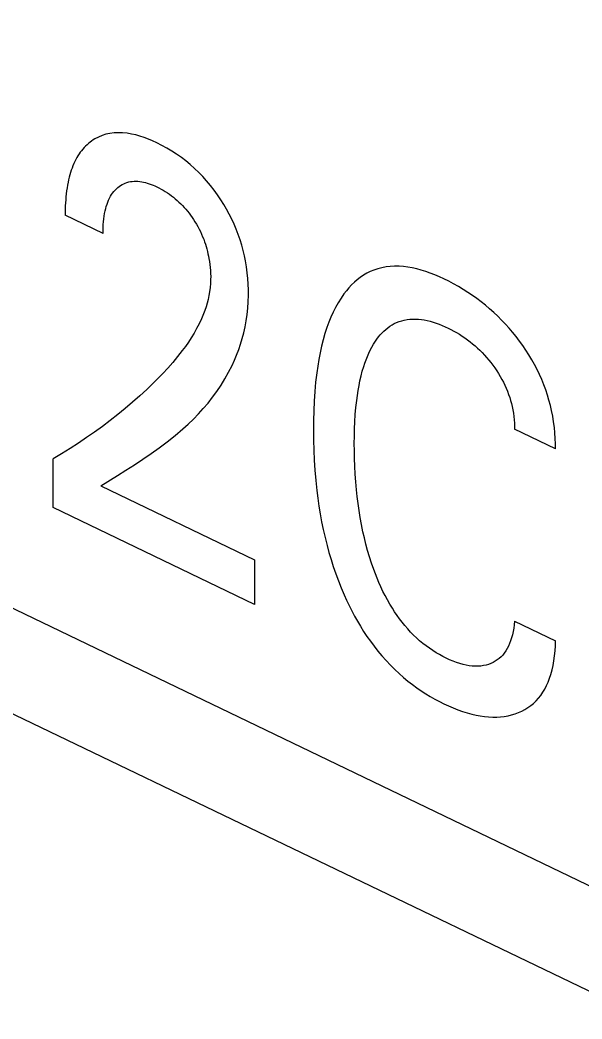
# Model space of a CAD drawing. Extents: x 0 to 420, y 0 to 297.
# Drawn here: x 193.323 to 195.233, y 121.177 to 124.572 of the extents above; entities that cross this region are included whole.
import ezdxf

# ---------------------------------------------------------------- set-up
doc = ezdxf.new("R2010")
doc.units = 0
doc.header["$LTSCALE"] = 23.1
doc.layers.add('40000_ISO', color=7, linetype='CONTINUOUS')

msp = doc.modelspace()

# ---------------------------------------------------------------- linework, layer by layer
at = {"layer": '40000_ISO', "color": 7, "linetype": 'CONTINUOUS'}
for p, q in [((151.239, 142.7894), (204.6505, 117.1157)), ((151.4456, 142.3318), (204.8571, 116.6581)), ((193.5663, 124.1603), (193.5609, 124.1563)), ((193.5718, 124.164), (193.5663, 124.1603)), ((193.5775, 124.1675), (193.5718, 124.164)), ((193.5894, 124.1738), (193.5775, 124.1675)), ((193.6018, 124.179), (193.5894, 124.1738)), ((193.6149, 124.1831), (193.6018, 124.179)), ((193.6285, 124.1861), (193.6149, 124.1831)), ((193.6424, 124.1879), (193.6285, 124.1861)), ((193.6569, 124.1886), (193.6424, 124.1879)), ((193.6717, 124.1882), (193.6569, 124.1886)), ((193.6869, 124.1867), (193.6717, 124.1882)), ((193.7024, 124.1841), (193.6869, 124.1867)), ((193.7164, 124.1809), (193.7024, 124.1841)), ((193.7305, 124.1769), (193.7164, 124.1809)), ((193.7448, 124.1721), (193.7305, 124.1769)), ((193.7591, 124.1667), (193.7448, 124.1721)), ((193.7735, 124.1607), (193.7591, 124.1667)), ((193.788, 124.1541), (193.7735, 124.1607)), ((193.532, 124.1275), (193.5278, 124.122)), ((193.5364, 124.1328), (193.532, 124.1275)), ((193.5409, 124.138), (193.5364, 124.1328)), ((193.5456, 124.1429), (193.5409, 124.138)), ((193.5506, 124.1475), (193.5456, 124.1429)), ((193.5556, 124.152), (193.5506, 124.1475)), ((193.5609, 124.1563), (193.5556, 124.152)), ((193.8048, 124.1456), (193.788, 124.1541)), ((193.8217, 124.1364), (193.8048, 124.1456)), ((193.8384, 124.1264), (193.8217, 124.1364)), ((193.8551, 124.1157), (193.8384, 124.1264)), ((193.509, 124.0906), (193.5057, 124.0835)), ((193.5125, 124.0976), (193.509, 124.0906)), ((193.5163, 124.1043), (193.5125, 124.0976)), ((193.5199, 124.1104), (193.5163, 124.1043)), ((193.5238, 124.1163), (193.5199, 124.1104)), ((193.5278, 124.122), (193.5238, 124.1163)), ((193.8716, 124.104), (193.8551, 124.1157)), ((193.8866, 124.0926), (193.8716, 124.104)), ((193.9014, 124.0804), (193.8866, 124.0926)), ((193.497, 124.061), (193.4945, 124.0531)), ((193.4997, 124.0686), (193.497, 124.061)), ((193.5026, 124.0761), (193.4997, 124.0686)), ((193.5057, 124.0835), (193.5026, 124.0761)), ((193.916, 124.0675), (193.9014, 124.0804)), ((193.9302, 124.0539), (193.916, 124.0675)), ((193.488, 124.0288), (193.4862, 124.0204)), ((193.49, 124.037), (193.488, 124.0288)), ((193.4922, 124.0451), (193.49, 124.037)), ((193.4945, 124.0531), (193.4922, 124.0451)), ((193.6983, 124.0224), (193.7044, 124.0232)), ((193.7044, 124.0232), (193.7106, 124.0237)), ((193.7106, 124.0237), (193.7169, 124.0238)), ((193.7169, 124.0238), (193.7234, 124.0235)), ((193.7234, 124.0235), (193.73, 124.0229)), ((193.73, 124.0229), (193.7366, 124.0219)), ((193.944, 124.0397), (193.9302, 124.0539)), ((193.9573, 124.025), (193.944, 124.0397)), ((193.9701, 124.0097), (193.9573, 124.025)), ((193.4813, 123.991), (193.4801, 123.981)), ((193.4828, 124.0009), (193.4813, 123.991)), ((193.4844, 124.0107), (193.4828, 124.0009)), ((193.4862, 124.0204), (193.4844, 124.0107)), ((193.6418, 123.9887), (193.6461, 123.9936)), ((193.6461, 123.9936), (193.6506, 123.9981)), ((193.6506, 123.9981), (193.6553, 124.0024)), ((193.6553, 124.0024), (193.66, 124.006)), ((193.66, 124.006), (193.6649, 124.0094)), ((193.6649, 124.0094), (193.67, 124.0125)), ((193.67, 124.0125), (193.6753, 124.0152)), ((193.6753, 124.0152), (193.6808, 124.0175)), ((193.6808, 124.0175), (193.6865, 124.0195)), ((193.6865, 124.0195), (193.6924, 124.0212)), ((193.6924, 124.0212), (193.6983, 124.0224)), ((193.7366, 124.0219), (193.7429, 124.0206)), ((193.7429, 124.0206), (193.7492, 124.0191)), ((193.7492, 124.0191), (193.7556, 124.0173)), ((193.7556, 124.0173), (193.762, 124.0152)), ((193.762, 124.0152), (193.7685, 124.0129)), ((193.7685, 124.0129), (193.775, 124.0103)), ((193.775, 124.0103), (193.7815, 124.0075)), ((193.7815, 124.0075), (193.788, 124.0045)), ((193.788, 124.0045), (193.7952, 124.001)), ((193.7952, 124.001), (193.8024, 123.9972)), ((193.8024, 123.9972), (193.8096, 123.9931)), ((193.8096, 123.9931), (193.8168, 123.9888)), ((193.8168, 123.9888), (193.8239, 123.9842)), ((193.9824, 123.9939), (193.9701, 124.0097)), ((193.9942, 123.9777), (193.9824, 123.9939)), ((193.4781, 123.9606), (193.4774, 123.9503)), ((193.479, 123.9708), (193.4781, 123.9606)), ((193.4801, 123.981), (193.479, 123.9708)), ((193.6212, 123.9528), (193.6241, 123.9598)), ((193.6241, 123.9598), (193.6274, 123.9665)), ((193.6274, 123.9665), (193.6306, 123.9725)), ((193.6306, 123.9725), (193.6341, 123.9781)), ((193.6341, 123.9781), (193.6378, 123.9836)), ((193.6378, 123.9836), (193.6418, 123.9887)), ((193.8239, 123.9842), (193.831, 123.9794)), ((193.831, 123.9794), (193.838, 123.9742)), ((193.838, 123.9742), (193.8445, 123.9693)), ((193.8445, 123.9693), (193.8508, 123.9641)), ((193.8508, 123.9641), (193.8571, 123.9586)), ((193.8571, 123.9586), (193.8633, 123.953)), ((194.0054, 123.961), (193.9942, 123.9777)), ((194.0156, 123.9449), (194.0054, 123.961)), ((193.4765, 123.9295), (193.4763, 123.919)), ((193.4769, 123.9399), (193.4765, 123.9295)), ((193.4774, 123.9503), (193.4769, 123.9399)), ((193.6106, 123.9146), (193.6122, 123.9226)), ((193.6122, 123.9226), (193.6141, 123.9305)), ((193.6141, 123.9305), (193.6162, 123.9381)), ((193.6162, 123.9381), (193.6186, 123.9456)), ((193.6186, 123.9456), (193.6212, 123.9528)), ((193.8633, 123.953), (193.8694, 123.9471)), ((193.8694, 123.9471), (193.8753, 123.9411)), ((193.8753, 123.9411), (193.8812, 123.9348)), ((193.8812, 123.9348), (193.8868, 123.9283)), ((193.8868, 123.9283), (193.8924, 123.9217)), ((193.8924, 123.9217), (193.8977, 123.9149)), ((194.0252, 123.9284), (194.0156, 123.9449)), ((194.0343, 123.9118), (194.0252, 123.9284)), ((193.4763, 123.919), (193.4762, 123.9084)), ((193.605, 123.8465), (193.4762, 123.9084)), ((193.6067, 123.8862), (193.6078, 123.8958)), ((193.6078, 123.8958), (193.609, 123.9053)), ((193.609, 123.9053), (193.6106, 123.9146)), ((193.8977, 123.9149), (193.9029, 123.9079)), ((193.9029, 123.9079), (193.9079, 123.9008)), ((193.9079, 123.9008), (193.9128, 123.8936)), ((193.9128, 123.8936), (193.9174, 123.8862)), ((194.0427, 123.895), (194.0343, 123.9118)), ((194.0506, 123.8781), (194.0427, 123.895)), ((193.605, 123.8465), (193.6051, 123.8566)), ((193.6051, 123.8566), (193.6054, 123.8665)), ((193.6054, 123.8665), (193.606, 123.8764)), ((193.606, 123.8764), (193.6067, 123.8862)), ((193.9174, 123.8862), (193.9224, 123.8779)), ((193.9224, 123.8779), (193.9272, 123.8695)), ((193.9272, 123.8695), (193.9317, 123.861)), ((193.9317, 123.861), (193.936, 123.8524)), ((194.0578, 123.8611), (194.0506, 123.8781)), ((194.0647, 123.8429), (194.0578, 123.8611)), ((193.936, 123.8524), (193.94, 123.8437)), ((193.94, 123.8437), (193.9437, 123.8351)), ((193.9437, 123.8351), (193.9472, 123.8264)), ((193.9472, 123.8264), (193.9502, 123.8181)), ((194.071, 123.8248), (194.0647, 123.8429)), ((194.0765, 123.8067), (194.071, 123.8248)), ((193.9502, 123.8181), (193.9529, 123.8099)), ((193.9529, 123.8099), (193.9555, 123.8017)), ((193.9555, 123.8017), (193.9578, 123.7935)), ((193.9578, 123.7935), (193.9599, 123.7854)), ((193.9599, 123.7854), (193.9618, 123.7772)), ((194.0813, 123.7886), (194.0765, 123.8067)), ((194.0856, 123.7707), (194.0813, 123.7886)), ((193.9618, 123.7772), (193.9635, 123.7691)), ((193.9635, 123.7691), (193.965, 123.7611)), ((193.965, 123.7611), (193.9667, 123.7506)), ((194.0892, 123.7528), (194.0856, 123.7707)), ((194.0927, 123.7328), (194.0892, 123.7528)), ((193.9667, 123.7506), (193.9681, 123.7403)), ((193.9681, 123.7403), (193.9693, 123.7301)), ((193.9693, 123.7301), (193.9701, 123.7199)), ((193.9701, 123.7199), (193.9707, 123.7099)), ((194.0954, 123.713), (194.0927, 123.7328)), ((194.5261, 123.7221), (194.5135, 123.7169)), ((194.5393, 123.7265), (194.5261, 123.7221)), ((194.5529, 123.73), (194.5393, 123.7265)), ((194.567, 123.7326), (194.5529, 123.73)), ((194.5814, 123.7343), (194.567, 123.7326)), ((194.5962, 123.7351), (194.5814, 123.7343)), ((194.6114, 123.735), (194.5962, 123.7351)), ((194.6268, 123.7339), (194.6114, 123.735)), ((194.6415, 123.7321), (194.6268, 123.7339)), ((194.6564, 123.7294), (194.6415, 123.7321)), ((194.6715, 123.726), (194.6564, 123.7294)), ((194.6867, 123.7218), (194.6715, 123.726)), ((194.702, 123.717), (194.6867, 123.7218)), ((193.9709, 123.6903), (193.9703, 123.676)), ((193.9707, 123.7099), (193.971, 123.7001)), ((193.971, 123.7001), (193.9709, 123.6903)), ((194.0975, 123.6934), (194.0954, 123.713)), ((194.0988, 123.6741), (194.0975, 123.6934)), ((194.4693, 123.6891), (194.4594, 123.6805)), ((194.4796, 123.6971), (194.4693, 123.6891)), ((194.4904, 123.7044), (194.4796, 123.6971)), ((194.5017, 123.711), (194.4904, 123.7044)), ((194.5135, 123.7169), (194.5017, 123.711)), ((194.7174, 123.7116), (194.702, 123.717)), ((194.7329, 123.7055), (194.7174, 123.7116)), ((194.7485, 123.6989), (194.7329, 123.7055)), ((194.764, 123.6918), (194.7485, 123.6989)), ((194.7804, 123.6838), (194.764, 123.6918)), ((194.7967, 123.6752), (194.7804, 123.6838)), ((193.9691, 123.6621), (193.9674, 123.6484)), ((193.9703, 123.676), (193.9691, 123.6621)), ((194.0996, 123.6551), (194.0988, 123.6741)), ((194.0997, 123.6363), (194.0996, 123.6551)), ((194.4323, 123.6514), (194.4241, 123.6407)), ((194.4409, 123.6616), (194.4323, 123.6514)), ((194.45, 123.6713), (194.4409, 123.6616)), ((194.4594, 123.6805), (194.45, 123.6713)), ((194.813, 123.6661), (194.7967, 123.6752)), ((194.8292, 123.6564), (194.813, 123.6661)), ((194.8453, 123.6461), (194.8292, 123.6564)), ((193.9622, 123.6221), (193.959, 123.6094)), ((193.9651, 123.6351), (193.9622, 123.6221)), ((193.9674, 123.6484), (193.9651, 123.6351)), ((194.099, 123.614), (194.0997, 123.6363)), ((194.414, 123.6262), (194.4045, 123.611)), ((194.4241, 123.6407), (194.414, 123.6262)), ((194.8613, 123.6353), (194.8453, 123.6461)), ((194.876, 123.6248), (194.8613, 123.6353)), ((194.8905, 123.6138), (194.876, 123.6248)), ((193.9512, 123.5849), (193.9468, 123.5731)), ((193.9553, 123.597), (193.9512, 123.5849)), ((193.959, 123.6094), (193.9553, 123.597)), ((194.0952, 123.5707), (194.0975, 123.5921)), ((194.0975, 123.5921), (194.099, 123.614)), ((194.3957, 123.5952), (194.3875, 123.5788)), ((194.4045, 123.611), (194.3957, 123.5952)), ((194.9049, 123.6023), (194.8905, 123.6138)), ((194.9192, 123.5904), (194.9049, 123.6023)), ((194.9332, 123.5779), (194.9192, 123.5904)), ((193.9396, 123.5558), (193.9318, 123.539)), ((193.9468, 123.5731), (193.9396, 123.5558)), ((194.0883, 123.5292), (194.0921, 123.5497)), ((194.0921, 123.5497), (194.0952, 123.5707)), ((194.3798, 123.5619), (194.3728, 123.5445)), ((194.3875, 123.5788), (194.3798, 123.5619)), ((194.6116, 123.5471), (194.6203, 123.5498)), ((194.6203, 123.5498), (194.6292, 123.552)), ((194.6292, 123.552), (194.6384, 123.5537)), ((194.6384, 123.5537), (194.6479, 123.5548)), ((194.6479, 123.5548), (194.6575, 123.5554)), ((194.6575, 123.5554), (194.6674, 123.5554)), ((194.6674, 123.5554), (194.6774, 123.5549)), ((194.6774, 123.5549), (194.6871, 123.5539)), ((194.6871, 123.5539), (194.6969, 123.5523)), ((194.6969, 123.5523), (194.7068, 123.5503)), ((194.7068, 123.5503), (194.7168, 123.5479)), ((194.7168, 123.5479), (194.7269, 123.545)), ((194.947, 123.5649), (194.9332, 123.5779)), ((194.96, 123.5519), (194.947, 123.5649)), ((194.9728, 123.5385), (194.96, 123.5519)), ((193.9233, 123.5228), (193.9144, 123.5071)), ((193.9318, 123.539), (193.9233, 123.5228)), ((194.0837, 123.5091), (194.0883, 123.5292)), ((194.3663, 123.5266), (194.3595, 123.5059)), ((194.3728, 123.5445), (194.3663, 123.5266)), ((194.5534, 123.5083), (194.5596, 123.5146)), ((194.5596, 123.5146), (194.5661, 123.5205)), ((194.5661, 123.5205), (194.5729, 123.526)), ((194.5729, 123.526), (194.58, 123.5312)), ((194.58, 123.5312), (194.5874, 123.5358)), ((194.5874, 123.5358), (194.5951, 123.54)), ((194.5951, 123.54), (194.6032, 123.5438)), ((194.6032, 123.5438), (194.6116, 123.5471)), ((194.7269, 123.545), (194.7371, 123.5417)), ((194.7371, 123.5417), (194.7473, 123.538)), ((194.7473, 123.538), (194.7575, 123.5339)), ((194.7575, 123.5339), (194.7678, 123.5295)), ((194.7678, 123.5295), (194.7781, 123.5247)), ((194.7781, 123.5247), (194.7877, 123.5199)), ((194.7877, 123.5199), (194.7973, 123.5148)), ((194.7973, 123.5148), (194.8069, 123.5094)), ((194.9853, 123.5247), (194.9728, 123.5385)), ((194.9975, 123.5104), (194.9853, 123.5247)), ((193.905, 123.4919), (193.8952, 123.4771)), ((193.9144, 123.5071), (193.905, 123.4919)), ((194.0727, 123.4703), (194.0785, 123.4895)), ((194.0785, 123.4895), (194.0837, 123.5091)), ((194.3534, 123.4846), (194.3479, 123.4629)), ((194.3595, 123.5059), (194.3534, 123.4846)), ((194.5249, 123.4704), (194.5311, 123.4801)), ((194.5311, 123.4801), (194.5363, 123.4876)), ((194.5363, 123.4876), (194.5417, 123.4948)), ((194.5417, 123.4948), (194.5474, 123.5017)), ((194.5474, 123.5017), (194.5534, 123.5083)), ((194.8069, 123.5094), (194.8164, 123.5037)), ((194.8164, 123.5037), (194.8259, 123.4977)), ((194.8259, 123.4977), (194.8353, 123.4913)), ((194.8353, 123.4913), (194.844, 123.485)), ((194.844, 123.485), (194.8526, 123.4784)), ((195.0094, 123.4958), (194.9975, 123.5104)), ((195.0208, 123.4808), (195.0094, 123.4958)), ((195.032, 123.4653), (195.0208, 123.4808)), ((193.8746, 123.4485), (193.8587, 123.4281)), ((193.8851, 123.4626), (193.8746, 123.4485)), ((193.8952, 123.4771), (193.8851, 123.4626)), ((194.0593, 123.4333), (194.0663, 123.4516)), ((194.0663, 123.4516), (194.0727, 123.4703)), ((194.3479, 123.4629), (194.343, 123.4408)), ((194.5085, 123.4393), (194.5136, 123.45)), ((194.5136, 123.45), (194.5191, 123.4604)), ((194.5191, 123.4604), (194.5249, 123.4704)), ((194.8526, 123.4784), (194.8611, 123.4716)), ((194.8611, 123.4716), (194.8695, 123.4644)), ((194.8695, 123.4644), (194.8778, 123.457)), ((194.8778, 123.457), (194.886, 123.4492)), ((194.886, 123.4492), (194.8938, 123.4414)), ((195.0427, 123.4495), (195.032, 123.4653)), ((195.053, 123.4335), (195.0427, 123.4495)), ((193.8587, 123.4281), (193.8423, 123.4083)), ((194.0439, 123.3982), (194.0518, 123.4155)), ((194.0518, 123.4155), (194.0593, 123.4333)), ((194.3387, 123.4182), (194.3349, 123.3954)), ((194.343, 123.4408), (194.3387, 123.4182)), ((194.4951, 123.4056), (194.4993, 123.4171)), ((194.4993, 123.4171), (194.5037, 123.4284)), ((194.5037, 123.4284), (194.5085, 123.4393)), ((194.8938, 123.4414), (194.9014, 123.4332)), ((194.9014, 123.4332), (194.9089, 123.4249)), ((194.9089, 123.4249), (194.9161, 123.4163)), ((194.9161, 123.4163), (194.9232, 123.4075)), ((195.0628, 123.4171), (195.053, 123.4335)), ((195.0721, 123.4006), (195.0628, 123.4171)), ((193.8254, 123.389), (193.8081, 123.3702)), ((193.8423, 123.4083), (193.8254, 123.389)), ((194.0321, 123.3748), (194.0439, 123.3982)), ((194.3349, 123.3954), (194.3315, 123.3722)), ((194.4823, 123.3623), (194.4865, 123.3783)), ((194.4865, 123.3783), (194.4912, 123.3939)), ((194.4912, 123.3939), (194.4951, 123.4056)), ((194.9232, 123.4075), (194.9301, 123.3985)), ((194.9301, 123.3985), (194.9368, 123.3892)), ((194.9368, 123.3892), (194.9432, 123.3798)), ((194.9432, 123.3798), (194.9494, 123.3702)), ((195.0808, 123.3839), (195.0721, 123.4006)), ((195.0889, 123.3671), (195.0808, 123.3839)), ((193.7905, 123.3519), (193.7725, 123.334)), ((193.8081, 123.3702), (193.7905, 123.3519)), ((194.0061, 123.3306), (194.0195, 123.3523)), ((194.0195, 123.3523), (194.0321, 123.3748)), ((194.3315, 123.3722), (194.3278, 123.3407)), ((194.4752, 123.3294), (194.4785, 123.346)), ((194.4785, 123.346), (194.4823, 123.3623)), ((194.9494, 123.3702), (194.9553, 123.3605)), ((194.9553, 123.3605), (194.9609, 123.3506)), ((194.9609, 123.3506), (194.9662, 123.3406)), ((195.0966, 123.3497), (195.0889, 123.3671)), ((195.1036, 123.3322), (195.0966, 123.3497)), ((193.7542, 123.3164), (193.7302, 123.2942)), ((193.7725, 123.334), (193.7542, 123.3164)), ((193.9921, 123.3097), (194.0061, 123.3306)), ((194.3278, 123.3407), (194.3249, 123.3088)), ((194.4696, 123.2955), (194.4722, 123.3126)), ((194.4722, 123.3126), (194.4752, 123.3294)), ((194.9662, 123.3406), (194.9711, 123.3306)), ((194.9711, 123.3306), (194.9757, 123.3203)), ((194.9757, 123.3203), (194.98, 123.3099)), ((194.98, 123.3099), (194.9838, 123.2995)), ((195.11, 123.3147), (195.1036, 123.3322)), ((195.1158, 123.2972), (195.11, 123.3147)), ((193.7302, 123.2942), (193.7057, 123.2726)), ((193.9619, 123.2701), (193.9773, 123.2896)), ((193.9773, 123.2896), (193.9921, 123.3097)), ((194.3226, 123.2764), (194.3211, 123.2437)), ((194.3249, 123.3088), (194.3226, 123.2764)), ((194.4647, 123.2546), (194.4673, 123.2782)), ((194.4673, 123.2782), (194.4696, 123.2955)), ((194.9838, 123.2995), (194.9874, 123.2891)), ((194.9874, 123.2891), (194.9905, 123.2788)), ((194.9905, 123.2788), (194.9933, 123.2684)), ((195.121, 123.2797), (195.1158, 123.2972)), ((195.1256, 123.2622), (195.121, 123.2797)), ((193.6808, 123.2516), (193.6556, 123.231)), ((193.7057, 123.2726), (193.6808, 123.2516)), ((193.9292, 123.2332), (193.9458, 123.2513)), ((193.9458, 123.2513), (193.9619, 123.2701)), ((194.3211, 123.2437), (194.3202, 123.2106)), ((194.4627, 123.2308), (194.4647, 123.2546)), ((194.9933, 123.2684), (194.9957, 123.2581)), ((194.9957, 123.2581), (194.9981, 123.2466)), ((194.9981, 123.2466), (195, 123.2353)), ((195.1297, 123.2448), (195.1256, 123.2622)), ((195.1336, 123.2254), (195.1297, 123.2448)), ((193.6296, 123.2106), (193.6032, 123.1908)), ((193.6556, 123.231), (193.6296, 123.2106)), ((193.8945, 123.1987), (193.9121, 123.2156)), ((193.9121, 123.2156), (193.9292, 123.2332)), ((194.3202, 123.2106), (194.32, 123.1773)), ((194.4612, 123.2067), (194.4627, 123.2308)), ((195, 123.2353), (195.0016, 123.2241)), ((195.0016, 123.2241), (195.0027, 123.213)), ((195.0027, 123.213), (195.0035, 123.2021)), ((195.1368, 123.2062), (195.1336, 123.2254)), ((193.6032, 123.1908), (193.5764, 123.1714)), ((193.8503, 123.16), (193.8764, 123.1822)), ((193.8764, 123.1822), (193.8945, 123.1987)), ((194.32, 123.1773), (194.3203, 123.1439)), ((194.4595, 123.1577), (194.4601, 123.1823)), ((194.4601, 123.1823), (194.4612, 123.2067)), ((195.0035, 123.2021), (195.0039, 123.1914)), ((195.0039, 123.1914), (195.004, 123.181)), ((195.1433, 123.114), (195.004, 123.181)), ((195.1393, 123.1871), (195.1368, 123.2062)), ((195.1412, 123.1684), (195.1393, 123.1871)), ((193.5493, 123.1525), (193.5214, 123.1339)), ((193.5764, 123.1714), (193.5493, 123.1525)), ((193.8235, 123.1386), (193.8503, 123.16)), ((194.3203, 123.1439), (194.3211, 123.1102)), ((194.4593, 123.1329), (194.4595, 123.1577)), ((195.1425, 123.1499), (195.1412, 123.1684)), ((195.1432, 123.1318), (195.1425, 123.1499)), ((193.4931, 123.1158), (193.4644, 123.0981)), ((193.5214, 123.1339), (193.4931, 123.1158)), ((193.7683, 123.0982), (193.7961, 123.118)), ((193.7961, 123.118), (193.8235, 123.1386)), ((194.3211, 123.1102), (194.3227, 123.0762)), ((194.4594, 123.1072), (194.4593, 123.1329)), ((194.46, 123.0812), (194.4594, 123.1072)), ((195.1433, 123.114), (195.1432, 123.1318)), ((193.4644, 123.0981), (193.4354, 123.0811)), ((193.4354, 122.9148), (193.4354, 123.0811)), ((193.7115, 123.0602), (193.74, 123.0789)), ((193.74, 123.0789), (193.7683, 123.0982)), ((194.3227, 123.0762), (194.3249, 123.042)), ((194.461, 123.0551), (194.46, 123.0812)), ((193.6542, 123.0239), (193.6829, 123.0419)), ((193.6829, 123.0419), (193.7115, 123.0602)), ((194.3249, 123.042), (194.3279, 123.0075)), ((194.4624, 123.0288), (194.461, 123.0551)), ((193.5973, 122.9885), (193.6542, 123.0239)), ((194.3279, 123.0075), (194.3316, 122.9726)), ((194.4643, 123.0023), (194.4624, 123.0288)), ((193.5973, 122.9885), (194.1201, 122.7372)), ((194.3316, 122.9726), (194.335, 122.9464)), ((194.4666, 122.9756), (194.4643, 123.0023)), ((194.4691, 122.9522), (194.4666, 122.9756)), ((194.335, 122.9464), (194.3388, 122.9201)), ((194.4721, 122.9286), (194.4691, 122.9522)), ((194.1201, 122.5857), (193.4354, 122.9148)), ((194.3388, 122.9201), (194.3432, 122.8936)), ((194.4754, 122.9048), (194.4721, 122.9286)), ((194.4793, 122.881), (194.4754, 122.9048)), ((194.3432, 122.8936), (194.3481, 122.867)), ((194.4837, 122.857), (194.4793, 122.881)), ((194.3481, 122.867), (194.3536, 122.8402)), ((194.3536, 122.8402), (194.3598, 122.8133)), ((194.4887, 122.8328), (194.4837, 122.857)), ((194.3598, 122.8133), (194.3666, 122.7863)), ((194.4935, 122.8117), (194.4887, 122.8328)), ((194.4988, 122.7904), (194.4935, 122.8117)), ((194.3666, 122.7863), (194.3731, 122.7624)), ((194.5046, 122.7691), (194.4988, 122.7904)), ((194.511, 122.7476), (194.5046, 122.7691)), ((194.1201, 122.7372), (194.1201, 122.5857)), ((194.3731, 122.7624), (194.3802, 122.7384)), ((194.3802, 122.7384), (194.3879, 122.7144)), ((194.5179, 122.7262), (194.511, 122.7476)), ((194.3879, 122.7144), (194.3961, 122.6903)), ((194.5254, 122.7047), (194.5179, 122.7262)), ((194.531, 122.6898), (194.5254, 122.7047)), ((194.3961, 122.6903), (194.405, 122.6663)), ((194.405, 122.6663), (194.4146, 122.6423)), ((194.5369, 122.6749), (194.531, 122.6898)), ((194.5431, 122.66), (194.5369, 122.6749)), ((194.4146, 122.6423), (194.4248, 122.6183)), ((194.5497, 122.6452), (194.5431, 122.66)), ((194.5566, 122.6304), (194.5497, 122.6452)), ((194.4248, 122.6183), (194.433, 122.6002)), ((194.433, 122.6002), (194.4416, 122.5822)), ((194.5639, 122.6158), (194.5566, 122.6304)), ((194.5717, 122.6013), (194.5639, 122.6158)), ((194.5799, 122.5869), (194.5717, 122.6013)), ((194.4416, 122.5822), (194.4506, 122.5643)), ((194.4506, 122.5643), (194.46, 122.5465)), ((194.5885, 122.5727), (194.5799, 122.5869)), ((194.5964, 122.5605), (194.5885, 122.5727)), ((194.46, 122.5465), (194.4699, 122.5289)), ((194.6046, 122.5485), (194.5964, 122.5605)), ((194.6132, 122.5366), (194.6046, 122.5485)), ((194.6221, 122.5251), (194.6132, 122.5366)), ((194.4699, 122.5289), (194.4802, 122.5115)), ((194.4802, 122.5115), (194.4909, 122.4943)), ((194.6312, 122.5138), (194.6221, 122.5251)), ((194.6407, 122.5028), (194.6312, 122.5138)), ((194.6504, 122.4922), (194.6407, 122.5028)), ((195.0011, 122.5054), (194.9991, 122.4941)), ((195.0027, 122.517), (195.0011, 122.5054)), ((195.004, 122.5288), (195.0027, 122.517)), ((195.004, 122.5288), (195.1433, 122.4618)), ((194.4909, 122.4943), (194.5021, 122.4774)), ((194.5021, 122.4774), (194.5138, 122.4607)), ((194.6604, 122.482), (194.6504, 122.4922)), ((194.6706, 122.4723), (194.6604, 122.482)), ((194.6813, 122.4627), (194.6706, 122.4723)), ((194.6922, 122.4536), (194.6813, 122.4627)), ((194.9904, 122.4617), (194.9869, 122.4528)), ((194.9937, 122.4722), (194.9904, 122.4617)), ((194.9966, 122.483), (194.9937, 122.4722)), ((194.9991, 122.4941), (194.9966, 122.483)), ((195.1428, 122.4447), (195.1433, 122.4618)), ((194.5138, 122.4607), (194.5265, 122.4437)), ((194.5265, 122.4437), (194.5397, 122.427)), ((194.7032, 122.445), (194.6922, 122.4536)), ((194.7145, 122.4369), (194.7032, 122.445)), ((194.7258, 122.4292), (194.7145, 122.4369)), ((194.7372, 122.422), (194.7258, 122.4292)), ((194.9742, 122.4281), (194.9692, 122.4208)), ((194.9789, 122.4359), (194.9742, 122.4281)), ((194.9831, 122.4441), (194.9789, 122.4359)), ((194.9869, 122.4528), (194.9831, 122.4441)), ((195.1401, 122.4111), (195.1418, 122.4278)), ((195.1418, 122.4278), (195.1428, 122.4447)), ((194.5397, 122.427), (194.5533, 122.4108)), ((194.5533, 122.4108), (194.5673, 122.395)), ((194.5673, 122.395), (194.5817, 122.3798)), ((194.7487, 122.4153), (194.7372, 122.422)), ((194.7602, 122.4091), (194.7487, 122.4153)), ((194.7717, 122.4033), (194.7602, 122.4091)), ((194.7833, 122.398), (194.7717, 122.4033)), ((194.7948, 122.3931), (194.7833, 122.398)), ((194.9453, 122.3973), (194.9384, 122.3928)), ((194.9518, 122.4024), (194.9453, 122.3973)), ((194.9579, 122.4079), (194.9518, 122.4024)), ((194.9636, 122.4139), (194.9579, 122.4079)), ((194.9692, 122.4208), (194.9636, 122.4139)), ((195.135, 122.3788), (195.1379, 122.3948)), ((195.1379, 122.3948), (195.1401, 122.4111)), ((194.5817, 122.3798), (194.5965, 122.3651)), ((194.5965, 122.3651), (194.6115, 122.351)), ((194.8063, 122.3888), (194.7948, 122.3931)), ((194.8177, 122.3851), (194.8063, 122.3888)), ((194.829, 122.3819), (194.8177, 122.3851)), ((194.8394, 122.3795), (194.829, 122.3819)), ((194.8497, 122.3777), (194.8394, 122.3795)), ((194.8599, 122.3765), (194.8497, 122.3777)), ((194.8699, 122.3759), (194.8599, 122.3765)), ((194.8796, 122.3759), (194.8699, 122.3759)), ((194.889, 122.3766), (194.8796, 122.3759)), ((194.8981, 122.3779), (194.889, 122.3766)), ((194.907, 122.3797), (194.8981, 122.3779)), ((194.9155, 122.3822), (194.907, 122.3797)), ((194.9237, 122.3853), (194.9155, 122.3822)), ((194.9312, 122.3888), (194.9237, 122.3853)), ((194.9384, 122.3928), (194.9312, 122.3888)), ((195.1274, 122.3482), (195.1315, 122.3633)), ((195.1315, 122.3633), (195.135, 122.3788)), ((194.6115, 122.351), (194.6269, 122.3375)), ((194.6269, 122.3375), (194.6416, 122.3254)), ((195.1183, 122.3223), (195.1231, 122.335)), ((195.1231, 122.335), (195.1274, 122.3482)), ((194.6416, 122.3254), (194.6565, 122.3138)), ((194.6565, 122.3138), (194.6716, 122.3029)), ((194.6716, 122.3029), (194.6868, 122.2925)), ((194.6868, 122.2925), (194.7021, 122.2826)), ((195.1003, 122.2873), (195.1069, 122.2984)), ((195.1069, 122.2984), (195.1129, 122.3101)), ((195.1129, 122.3101), (195.1183, 122.3223)), ((194.7021, 122.2826), (194.7175, 122.2734)), ((194.7175, 122.2734), (194.733, 122.2646)), ((194.733, 122.2646), (194.7485, 122.2564)), ((195.0685, 122.2498), (195.0772, 122.2581)), ((195.0772, 122.2581), (195.0854, 122.2671)), ((195.0854, 122.2671), (195.0932, 122.2769)), ((195.0932, 122.2769), (195.1003, 122.2873)), ((194.7485, 122.2564), (194.764, 122.2486)), ((194.764, 122.2486), (194.7799, 122.2412)), ((194.7799, 122.2412), (194.7958, 122.2344)), ((194.7958, 122.2344), (194.8117, 122.2281)), ((194.8117, 122.2281), (194.8275, 122.2225)), ((195.0284, 122.2233), (195.0391, 122.2289)), ((195.0391, 122.2289), (195.0494, 122.2352)), ((195.0494, 122.2352), (195.0592, 122.2421)), ((195.0592, 122.2421), (195.0685, 122.2498)), ((194.8275, 122.2225), (194.8432, 122.2175)), ((194.8432, 122.2175), (194.8588, 122.2133)), ((194.8588, 122.2133), (194.8733, 122.2099)), ((194.8733, 122.2099), (194.8876, 122.2072)), ((194.8876, 122.2072), (194.9018, 122.2051)), ((194.9018, 122.2051), (194.9159, 122.2038)), ((194.9159, 122.2038), (194.9297, 122.2031)), ((194.9297, 122.2031), (194.9432, 122.2032)), ((194.9432, 122.2032), (194.9563, 122.2039)), ((194.9563, 122.2039), (194.9692, 122.2054)), ((194.9692, 122.2054), (194.9817, 122.2076)), ((194.9817, 122.2076), (194.9939, 122.2105)), ((194.9939, 122.2105), (195.0058, 122.2141)), ((195.0058, 122.2141), (195.0173, 122.2184)), ((195.0173, 122.2184), (195.0284, 122.2233))]:
    msp.add_line(p, q, dxfattribs=at)

doc.saveas('drawing.dxf')
